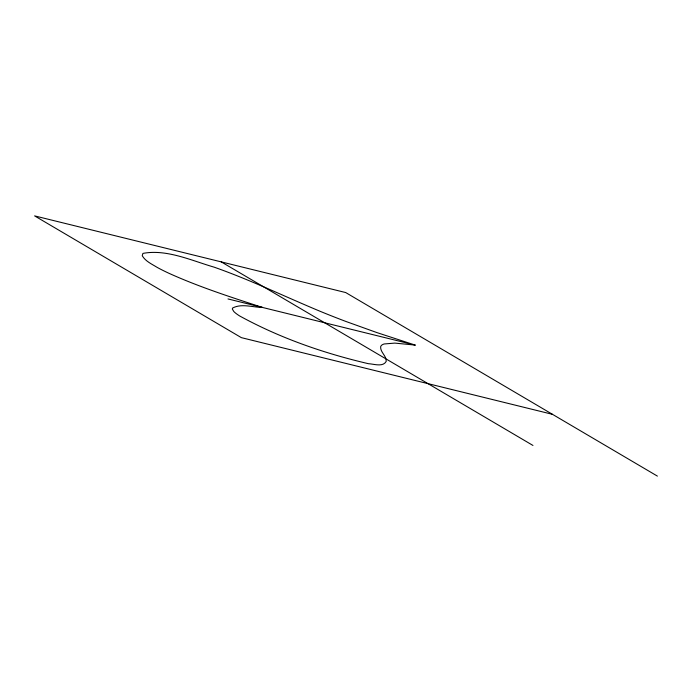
<?xml version="1.0" encoding="UTF-8"?>
<svg xmlns="http://www.w3.org/2000/svg" width="692" height="692" viewBox="0 0 692 692"><rect width="100%" height="100%" fill="white"/><g stroke="black" fill="none" stroke-linecap="round" stroke-linejoin="round"><path stroke-width="1.04" d="M415.226 345.092L394.829 343.102L384.181 343.967A134.386 19.402 20.8 0 0 380.643 346.839C380.263 352.358 386.594 355.861 386.214 361.406C382.875 367.365 373.87 363.931 368.464 363.707C323.83 353.301 279.81 337.999 239.57 315.915A50.611 7.309 20.8 0 1 233.801 311.495L232.348 309.09L232.512 308.096C241.387 303.191 252.848 307.369 262.502 307.456C230.912 297.188 199.192 286.964 168.883 273.262A50.611 7.309 20.8 0 1 157.127 267.363C151.825 264.076 145.484 261.317 142.241 255.746L142.924 253.402C166.582 248.904 191.554 260.59 214.079 267.138C250.417 279.905 285.113 296.738 320.647 311.512A134.386 19.402 20.8 0 0 346.095 321.529L377.079 332.653L415.226 345.092L227.988 298.944M552.45 414.318L241.352 337.644L34.6 215.887L345.697 292.552L657.4 476.113M221.258 261.887L532.961 445.449"/></g></svg>
